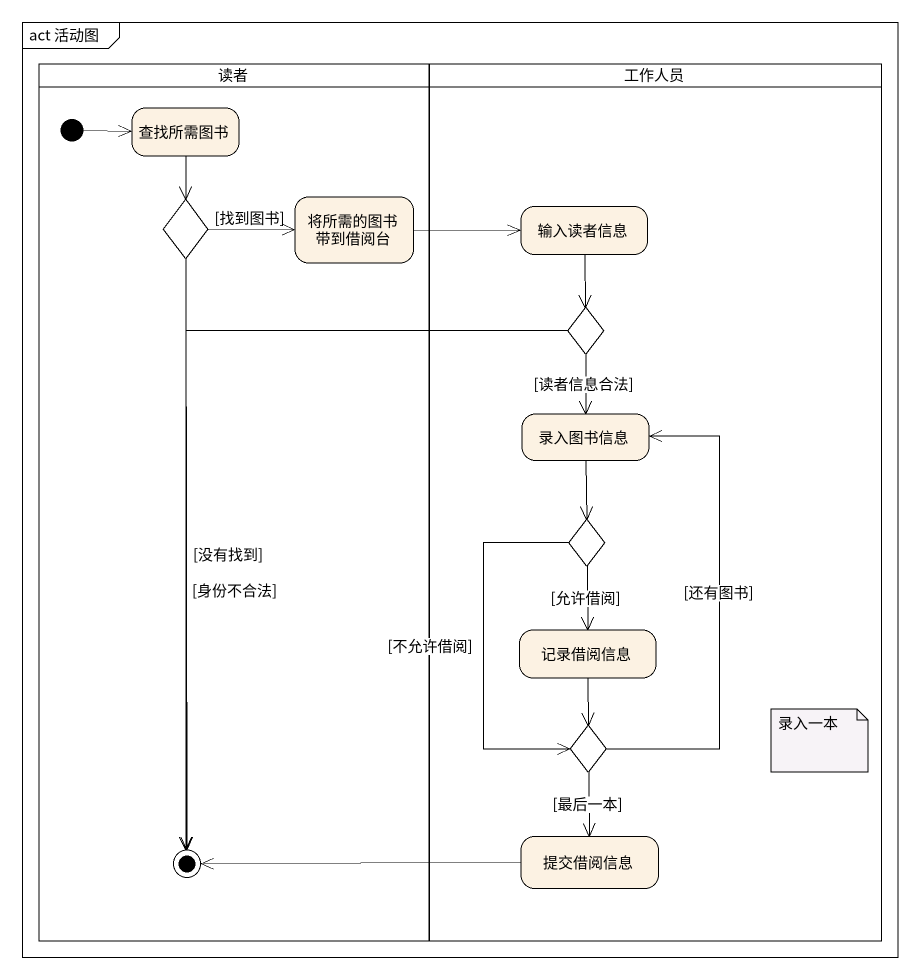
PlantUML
@startuml
mainframe act 活动图
hide empty description
state 读者 <<partition>> {
  state 查找所需图书
  state choice1 <<choice>>
  state 将所需的图书带到借阅台
  state final1 <<end>>
  [*] -right-> 查找所需图书
}
state 工作人员 <<partition>> {
  state 输入读者信息
  state choice2 <<choice>>
  state 录入图书信息
  state choice3 <<choice>>
  state 记录借阅信息
  state choice4 <<choice>>
  state 提交借阅信息
}
查找所需图书 --> choice1
choice1 -right-> 将所需的图书带到借阅台 : [找到图书]
choice1 --> final1 : [没有找到]
将所需的图书带到借阅台 -right-> 输入读者信息
输入读者信息 --> choice2
choice2 --> 录入图书信息 : [读者信息合法]
choice2 --> final1 : [身份不合法]
录入图书信息 --> choice3
choice3 --> 记录借阅信息 : [允许借阅]
choice3 --> choice4 : [不允许借阅]
记录借阅信息 --> choice4
choice4 -up-> 录入图书信息 : [还有图书]
choice4 --> 提交借阅信息 : [最后一本]
提交借阅信息 -left-> final1
note as N1
  录入一本
end note
@enduml
